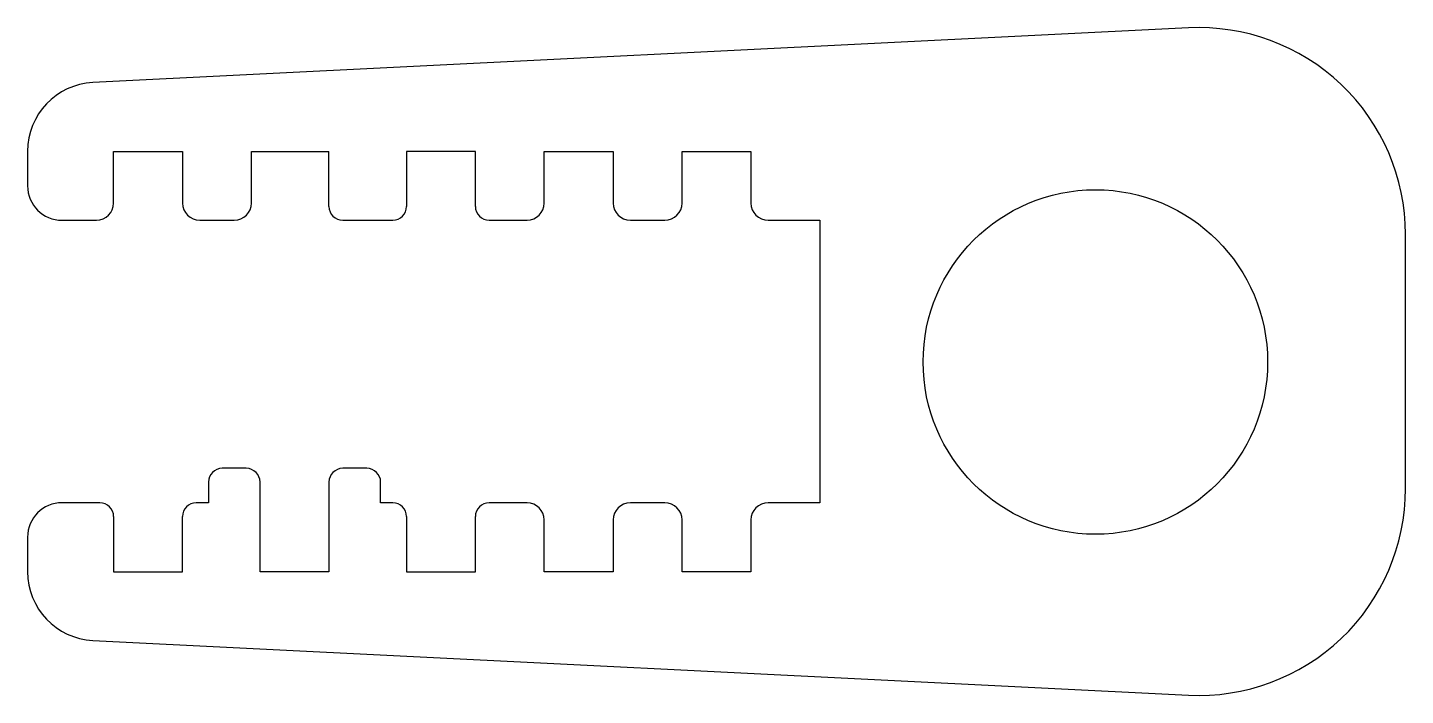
# Model space of a CAD drawing. Extents: x 1918.9 to 1938.9, y 1859.9 to 1869.6.
import ezdxf

# ---------------------------------------------------------------- set-up
doc = ezdxf.new("R2010")
doc.units = 0
doc.layers.get('0').update_dxf_attribs({"linetype": 'CONTINUOUS'})

msp = doc.modelspace()

# ---------------------------------------------------------------- linework, layer by layer
for p, q in [((1935.731, 1869.56), (1919.831, 1868.765)), ((1918.881, 1867.766), (1918.881, 1867.267)), ((1920.131, 1867.017), (1920.131, 1867.767)), ((1920.131, 1867.767), (1921.131, 1867.767)), ((1921.131, 1867.767), (1921.131, 1867.017)), ((1922.131, 1867.017), (1922.131, 1867.767)), ((1922.131, 1867.767), (1923.256, 1867.767)), ((1923.256, 1866.967), (1923.256, 1867.767)), ((1924.381, 1867.767), (1924.381, 1866.967)), ((1925.381, 1867.767), (1924.381, 1867.767)), ((1925.381, 1866.967), (1925.381, 1867.767)), ((1926.381, 1867.017), (1926.381, 1867.767)), ((1926.381, 1867.767), (1927.381, 1867.767)), ((1927.381, 1867.767), (1927.381, 1867.017)), ((1928.381, 1867.017), (1928.381, 1867.767)), ((1928.381, 1867.767), (1929.381, 1867.767)), ((1929.381, 1867.767), (1929.381, 1867.017)), ((1919.381, 1866.767), (1919.881, 1866.767)), ((1921.381, 1866.767), (1921.881, 1866.767)), ((1923.456, 1866.767), (1924.181, 1866.767)), ((1925.581, 1866.767), (1926.131, 1866.767)), ((1927.631, 1866.767), (1928.131, 1866.767)), ((1929.631, 1866.767), (1930.381, 1866.767)), ((1930.381, 1866.767), (1930.381, 1862.667)), ((1938.881, 1862.871), (1938.881, 1866.563)), ((1922.056, 1863.167), (1921.706, 1863.167)), ((1923.806, 1863.167), (1923.456, 1863.167)), ((1921.506, 1862.967), (1921.506, 1862.667)), ((1922.256, 1861.667), (1922.256, 1862.967)), ((1923.256, 1862.967), (1923.256, 1861.667)), ((1924.006, 1862.667), (1924.006, 1862.967)), ((1919.931, 1862.667), (1919.381, 1862.667)), ((1921.506, 1862.667), (1921.331, 1862.667)), ((1924.181, 1862.667), (1924.006, 1862.667)), ((1926.131, 1862.667), (1925.581, 1862.667)), ((1928.131, 1862.667), (1927.631, 1862.667)), ((1930.381, 1862.667), (1929.631, 1862.667)), ((1920.131, 1862.467), (1920.131, 1861.667)), ((1921.131, 1861.667), (1921.131, 1862.467)), ((1924.381, 1862.467), (1924.381, 1861.667)), ((1925.381, 1861.667), (1925.381, 1862.467)), ((1926.381, 1861.667), (1926.381, 1862.417)), ((1927.381, 1862.417), (1927.381, 1861.667)), ((1928.381, 1861.667), (1928.381, 1862.417)), ((1929.381, 1862.417), (1929.381, 1861.667)), ((1918.881, 1862.167), (1918.881, 1861.668)), ((1920.131, 1861.667), (1921.131, 1861.667)), ((1923.256, 1861.667), (1922.256, 1861.667)), ((1924.381, 1861.667), (1925.381, 1861.667)), ((1927.381, 1861.667), (1926.381, 1861.667)), ((1929.381, 1861.667), (1928.381, 1861.667)), ((1919.831, 1860.67), (1935.731, 1859.875))]:
    msp.add_line(p, q)
msp.add_circle((1934.381, 1864.71), 2.5)
for centre, radius, start, end in [((1935.881, 1866.563), 3, 0, 92.8624), ((1919.881, 1867.766), 1, 92.8624, 180), ((1919.381, 1867.267), 0.5, 180, 270), ((1919.881, 1867.017), 0.25, 270, 360), ((1921.381, 1867.017), 0.25, 180, 270), ((1921.881, 1867.017), 0.25, 270, 0), ((1926.131, 1867.017), 0.25, 270, 0), ((1927.631, 1867.017), 0.25, 180, 270), ((1928.131, 1867.017), 0.25, 270, 360), ((1929.631, 1867.017), 0.25, 180, 270), ((1923.456, 1866.967), 0.2, 180, 270), ((1924.181, 1866.967), 0.2, 270, 0), ((1925.581, 1866.967), 0.2, 180, 270), ((1921.706, 1862.967), 0.2, 90, 180), ((1922.056, 1862.967), 0.2, 0, 90), ((1923.456, 1862.967), 0.2, 90, 180), ((1923.806, 1862.967), 0.2, 0, 90), ((1935.881, 1862.871), 3, 267.1376, 0), ((1919.381, 1862.167), 0.5, 90, 180), ((1919.931, 1862.467), 0.2, 0, 90), ((1921.331, 1862.467), 0.2, 90, 180), ((1924.181, 1862.467), 0.2, 0, 90), ((1925.581, 1862.467), 0.2, 90, 180), ((1926.131, 1862.417), 0.25, 0, 90), ((1927.631, 1862.417), 0.25, 90, 180), ((1928.131, 1862.417), 0.25, 0, 90), ((1929.631, 1862.417), 0.25, 90, 180), ((1919.881, 1861.668), 1, 180, 267.1376)]:
    msp.add_arc(centre, radius, start, end)

doc.saveas('drawing.dxf')
